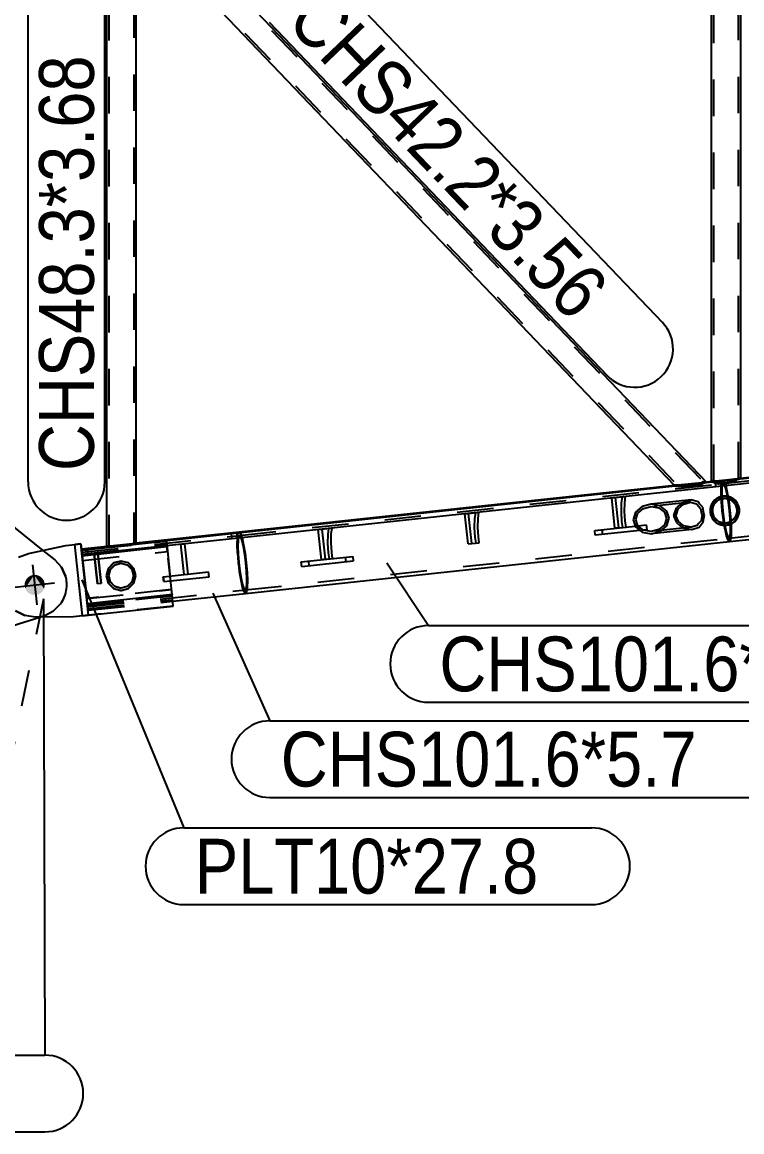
# Model space of a CAD drawing. Header units: millimetres. Extents: x 150000 to 150841, y 150000 to 150594.
# Drawn here: x 150072.7 to 150112.1, y 150230.1 to 150290.9 of the extents above; entities that cross this region are included whole.
import ezdxf

# ---------------------------------------------------------------- set-up
doc = ezdxf.new("R2010")
doc.units = ezdxf.units.MM
doc.linetypes.add('XKITLINE00', pattern=[0])
doc.linetypes.add('XKITLINE02', pattern=[4, 2, -2])
doc.styles.add('ARIAL', font='arial.ttf')

msp = doc.modelspace()

# ---------------------------------------------------------------- linework, layer by layer
at = {"color": 2, "linetype": 'XKITLINE00'}
for p, q in [((150498.359, 150307.387), (150110.636, 150265.746)), ((150498.388, 150307.121), (150110.665, 150265.481)), ((150112.028, 150265.961), (150112.028, 150299.614)), ((150110.418, 150265.771), (150110.418, 150299.47)), ((150077.288, 150295.927), (150077.288, 150262.242)), ((150078.898, 150262.415), (150078.898, 150296.085)), ((150079.187, 150296.099), (150108.383, 150265.57)), ((150080.934, 150296.286), (150110.129, 150265.758)), ((150111.403, 150262.478), (150302.159, 150282.965)), ((150112.009, 150265.95), (150137.104, 150268.645)), ((150110.636, 150265.746), (150084.135, 150262.9)), ((150110.665, 150265.481), (150084.164, 150262.635)), ((150084.545, 150263.007), (150108.4, 150265.562)), ((150108.383, 150265.57), (150108.49, 150265.52)), ((150108.49, 150265.52), (150108.527, 150265.519)), ((150109.873, 150265.664), (150109.992, 150265.694)), ((150109.992, 150265.694), (150110.103, 150265.762)), ((150110.069, 150265.741), (150110.418, 150265.779)), ((150110.103, 150265.762), (150110.129, 150265.758)), ((150110.127, 150265.747), (150110.129, 150265.758)), ((150110.418, 150265.771), (150110.514, 150265.733)), ((150110.665, 150265.481), (150110.636, 150265.746)), ((150110.665, 150265.481), (150110.636, 150265.746)), ((150110.948, 150265.134), (150110.954, 150265.511)), ((150110.954, 150265.511), (150110.954, 150265.512)), ((150111.833, 150265.874), (150111.911, 150265.893)), ((150111.911, 150265.893), (150112.028, 150265.961)), ((150104.956, 150264.868), (150105.149, 150264.888)), ((150105.134, 150263.21), (150104.956, 150264.868)), ((150105.149, 150264.888), (150105.327, 150263.231)), ((150105.669, 150264.601), (150105.719, 150264.95)), ((150110.948, 150265.163), (150110.951, 150265.334)), ((150110.949, 150265.147), (150110.948, 150265.163)), ((150110.958, 150264.922), (150110.948, 150265.134)), ((150070.949, 150264.278), (150073.799, 150261.995)), ((150105.658, 150264.129), (150105.669, 150264.601)), ((150106.618, 150264.395), (150106.255, 150264.086)), ((150106.387, 150264.029), (150106.694, 150264.291)), ((150107.114, 150264.522), (150106.618, 150264.395)), ((150106.694, 150264.291), (150107.114, 150264.399)), ((150109.31, 150264.756), (150107.114, 150264.522)), ((150107.61, 150264.433), (150107.114, 150264.522)), ((150107.114, 150264.399), (150107.535, 150264.323)), ((150107.535, 150264.323), (150107.844, 150264.085)), ((150107.974, 150264.151), (150107.61, 150264.433)), ((150109.688, 150264.654), (150109.31, 150264.756)), ((150109.77, 150264.538), (150109.688, 150264.654)), ((150109.942, 150264.361), (150109.77, 150264.538)), ((150110.006, 150264.032), (150109.942, 150264.361)), ((150110.807, 150264.759), (150110.807, 150264.759)), ((150110.967, 150264.695), (150110.963, 150264.801)), ((150110.969, 150264.661), (150110.963, 150264.801)), ((150110.969, 150264.678), (150110.967, 150264.695)), ((150110.991, 150264.418), (150110.969, 150264.661)), ((150111.011, 150264.176), (150110.991, 150264.418)), ((150111.489, 150264.759), (150111.489, 150264.759)), ((150096.918, 150264.004), (150097.111, 150264.025)), ((150097.096, 150262.347), (150096.918, 150264.004)), ((150097.289, 150262.368), (150097.111, 150264.025)), ((150097.62, 150263.268), (150097.631, 150263.741)), ((150097.631, 150263.741), (150097.68, 150264.086)), ((150105.692, 150263.606), (150105.658, 150264.129)), ((150106.255, 150264.086), (150106.123, 150263.678)), ((150106.123, 150263.678), (150106.257, 150263.279)), ((150106.275, 150263.683), (150106.387, 150264.029)), ((150106.388, 150263.346), (150106.275, 150263.683)), ((150107.844, 150264.085), (150107.957, 150263.747)), ((150107.957, 150263.747), (150107.845, 150263.401)), ((150108.108, 150263.753), (150107.974, 150264.151)), ((150107.976, 150263.345), (150108.108, 150263.753)), ((150109.97, 150263.558), (150110.036, 150263.959)), ((150110.036, 150263.959), (150110.006, 150264.032)), ((150111.013, 150264.158), (150111.011, 150264.176)), ((150111.015, 150264.14), (150111.013, 150264.158)), ((150111.046, 150263.898), (150111.015, 150264.14)), ((150111.076, 150263.655), (150111.046, 150263.898)), ((150111.079, 150263.638), (150111.076, 150263.655)), ((150088.88, 150263.141), (150089.073, 150263.162)), ((150089.058, 150261.484), (150088.88, 150263.141)), ((150089.073, 150263.162), (150089.251, 150261.505)), ((150089.592, 150262.88), (150089.641, 150263.223)), ((150097.653, 150262.745), (150097.62, 150263.268)), ((150104.025, 150263.091), (150106.241, 150263.329)), ((150104.053, 150262.826), (150104.025, 150263.091)), ((150106.503, 150263.089), (150104.053, 150262.826)), ((150105.327, 150263.231), (150105.134, 150263.21)), ((150105.738, 150263.275), (150105.692, 150263.606)), ((150106.257, 150263.279), (150106.621, 150262.998)), ((150106.697, 150263.107), (150106.388, 150263.346)), ((150106.464, 150263.085), (150106.461, 150263.122)), ((150107.117, 150263.032), (150106.697, 150263.107)), ((150107.538, 150263.139), (150107.117, 150263.032)), ((150109.345, 150263.147), (150107.118, 150262.909)), ((150107.118, 150262.909), (150107.614, 150263.036)), ((150107.845, 150263.401), (150107.538, 150263.139)), ((150107.614, 150263.036), (150107.976, 150263.345)), ((150109.345, 150263.147), (150109.74, 150263.263)), ((150109.74, 150263.263), (150109.908, 150263.49)), ((150109.908, 150263.49), (150109.97, 150263.558)), ((150110.746, 150263.471), (150110.745, 150263.471)), ((150111.081, 150263.621), (150111.079, 150263.638)), ((150111.102, 150263.498), (150111.081, 150263.621)), ((150111.155, 150263.183), (150111.124, 150263.37)), ((150111.161, 150263.154), (150111.124, 150263.37)), ((150111.155, 150263.183), (150111.158, 150263.17)), ((150111.247, 150262.787), (150111.161, 150263.154)), ((150111.551, 150263.471), (150111.55, 150263.471)), ((150084.135, 150262.9), (150076.243, 150262.052)), ((150084.164, 150262.635), (150076.271, 150261.787)), ((150078.903, 150262.402), (150084.541, 150263.007)), ((150084.164, 150262.635), (150084.135, 150262.9)), ((150084.164, 150262.635), (150084.135, 150262.9)), ((150084.446, 150262.324), (150084.454, 150262.666)), ((150084.45, 150262.506), (150084.453, 150262.666)), ((150084.495, 150262.938), (150084.545, 150263.007)), ((150084.515, 150262.966), (150084.541, 150263.007)), ((150084.541, 150263.007), (150084.543, 150263.005)), ((150084.898, 150259.64), (150111.399, 150262.478)), ((150089.582, 150262.407), (150089.592, 150262.88)), ((150097.7, 150262.412), (150097.653, 150262.745)), ((150106.621, 150262.998), (150107.118, 150262.909)), ((150111.201, 150262.984), (150111.241, 150262.808)), ((150111.241, 150262.808), (150111.244, 150262.799)), ((150111.33, 150262.554), (150111.247, 150262.787)), ((150111.286, 150262.679), (150111.325, 150262.565)), ((150111.325, 150262.565), (150111.327, 150262.562)), ((150111.403, 150262.478), (150111.33, 150262.554)), ((150111.364, 150262.519), (150111.399, 150262.478)), ((150111.399, 150262.478), (150111.401, 150262.481)), ((150072.466, 150261.626), (150073.007, 150261.829)), ((150073.007, 150261.829), (150075.053, 150262.257)), ((150075.053, 150262.257), (150075.55, 150262.31)), ((150075.881, 150262.346), (150075.55, 150262.31)), ((150075.969, 150258.412), (150075.55, 150262.31)), ((150076.3, 150258.448), (150075.881, 150262.346)), ((150075.91, 150262.08), (150077.319, 150262.232)), ((150075.919, 150261.998), (150076.245, 150262.033)), ((150076.271, 150261.787), (150076.243, 150262.052)), ((150076.606, 150261.823), (150076.804, 150261.844)), ((150076.783, 150260.166), (150076.606, 150261.823)), ((150076.606, 150261.823), (150076.606, 150261.823)), ((150076.804, 150261.844), (150076.982, 150260.187)), ((150076.81, 150261.796), (150080.59, 150262.202)), ((150077.288, 150262.242), (150077.293, 150262.246)), ((150077.288, 150262.242), (150077.314, 150262.231)), ((150077.293, 150262.246), (150077.387, 150262.194)), ((150077.387, 150262.194), (150077.502, 150262.187)), ((150078.688, 150262.315), (150078.781, 150262.339)), ((150078.781, 150262.339), (150078.898, 150262.415)), ((150078.873, 150262.399), (150078.903, 150262.402)), ((150080.589, 150262.218), (150080.585, 150262.25)), ((150080.59, 150262.202), (150080.589, 150262.218)), ((150081.351, 150262.333), (150081.55, 150262.354)), ((150081.529, 150260.675), (150081.351, 150262.333)), ((150081.351, 150262.333), (150081.351, 150262.333)), ((150081.55, 150262.354), (150081.728, 150260.697)), ((150084.465, 150261.857), (150084.446, 150262.324)), ((150084.447, 150262.295), (150084.447, 150262.307)), ((150084.456, 150262.089), (150084.447, 150262.295)), ((150084.467, 150261.838), (150084.465, 150261.857)), ((150084.468, 150261.823), (150084.467, 150261.838)), ((150084.487, 150261.597), (150084.468, 150261.823)), ((150089.615, 150261.884), (150089.582, 150262.407)), ((150089.662, 150261.549), (150089.615, 150261.884)), ((150097.096, 150262.347), (150097.7, 150262.412)), ((150075.95, 150261.703), (150076.611, 150261.774)), ((150077.669, 150261.304), (150077.374, 150261.01)), ((150078.071, 150261.412), (150077.669, 150261.304)), ((150077.73, 150261.198), (150078.071, 150261.29)), ((150077.749, 150261.198), (150078.08, 150261.287)), ((150078.09, 150261.412), (150078.071, 150261.412)), ((150078.474, 150261.304), (150078.071, 150261.412)), ((150078.071, 150261.29), (150078.412, 150261.198)), ((150078.081, 150261.41), (150078.09, 150261.412)), ((150078.493, 150261.305), (150078.09, 150261.412)), ((150078.768, 150261.01), (150078.474, 150261.304)), ((150078.599, 150261.198), (150078.493, 150261.305)), ((150084.509, 150261.337), (150084.487, 150261.597)), ((150084.512, 150261.318), (150084.509, 150261.337)), ((150084.513, 150261.301), (150084.512, 150261.318)), ((150084.542, 150261.077), (150084.513, 150261.301)), ((150087.948, 150261.365), (150090.771, 150261.668)), ((150087.977, 150261.1), (150087.948, 150261.365)), ((150090.8, 150261.403), (150087.977, 150261.1)), ((150089.251, 150261.505), (150089.058, 150261.484)), ((150090.36, 150261.624), (150090.388, 150261.359)), ((150090.771, 150261.668), (150090.8, 150261.403)), ((150077.374, 150261.01), (150077.266, 150260.607)), ((150077.266, 150260.607), (150077.374, 150260.205)), ((150077.389, 150260.607), (150077.48, 150260.948)), ((150077.48, 150260.266), (150077.389, 150260.607)), ((150077.407, 150260.607), (150077.499, 150260.949)), ((150077.425, 150260.54), (150077.407, 150260.607)), ((150077.48, 150260.948), (150077.73, 150261.198)), ((150077.499, 150260.949), (150077.646, 150261.096)), ((150077.646, 150261.096), (150077.749, 150261.198)), ((150078.412, 150261.198), (150078.662, 150260.948)), ((150078.787, 150261.01), (150078.599, 150261.198)), ((150078.662, 150260.948), (150078.754, 150260.607)), ((150078.754, 150260.607), (150078.662, 150260.266)), ((150078.876, 150260.607), (150078.768, 150261.01)), ((150078.768, 150260.205), (150078.876, 150260.607)), ((150078.871, 150260.696), (150078.787, 150261.01)), ((150078.787, 150260.205), (150078.895, 150260.607)), ((150078.895, 150260.607), (150078.871, 150260.696)), ((150080.385, 150260.553), (150082.871, 150260.82)), ((150081.529, 150260.675), (150081.728, 150260.697)), ((150081.529, 150260.675), (150081.529, 150260.675)), ((150081.728, 150260.697), (150081.728, 150260.697)), ((150082.899, 150260.554), (150082.871, 150260.82)), ((150084.574, 150260.816), (150084.542, 150261.077)), ((150084.654, 150260.345), (150084.574, 150260.816)), ((150084.579, 150260.782), (150084.577, 150260.799)), ((150084.579, 150260.782), (150084.614, 150260.581)), ((150076.982, 150260.187), (150076.783, 150260.166)), ((150076.982, 150260.187), (150076.982, 150260.187)), ((150077.374, 150260.205), (150077.669, 150259.91)), ((150077.499, 150260.266), (150077.425, 150260.54)), ((150077.73, 150260.016), (150077.48, 150260.266)), ((150077.724, 150260.041), (150077.499, 150260.266)), ((150077.749, 150260.016), (150077.724, 150260.041)), ((150078.071, 150259.925), (150077.73, 150260.016)), ((150077.749, 150260.016), (150078.081, 150259.928)), ((150078.412, 150260.016), (150078.071, 150259.925)), ((150078.662, 150260.266), (150078.412, 150260.016)), ((150078.474, 150259.91), (150078.768, 150260.205)), ((150078.493, 150259.91), (150078.731, 150260.149)), ((150078.731, 150260.149), (150078.787, 150260.205)), ((150080.385, 150260.553), (150080.385, 150260.553)), ((150080.414, 150260.287), (150080.385, 150260.553)), ((150080.414, 150260.287), (150082.899, 150260.554)), ((150080.414, 150260.287), (150080.414, 150260.287)), ((150084.739, 150259.969), (150084.654, 150260.345)), ((150084.659, 150260.316), (150084.657, 150260.331)), ((150084.659, 150260.316), (150084.697, 150260.156)), ((150076.231, 150259.09), (150080.871, 150259.588)), ((150077.669, 150259.91), (150078.071, 150259.802)), ((150078.071, 150259.802), (150078.474, 150259.91)), ((150078.09, 150259.802), (150078.071, 150259.802)), ((150078.081, 150259.805), (150078.09, 150259.802)), ((150078.09, 150259.802), (150078.493, 150259.91)), ((150080.871, 150259.588), (150080.873, 150259.572)), ((150080.94, 150258.946), (150080.873, 150259.572)), ((150080.912, 150259.211), (150084.902, 150259.64)), ((150084.824, 150259.726), (150084.739, 150259.969)), ((150084.745, 150259.948), (150084.743, 150259.96)), ((150084.745, 150259.948), (150084.783, 150259.845)), ((150084.898, 150259.64), (150084.824, 150259.726)), ((150084.829, 150259.715), (150084.826, 150259.723)), ((150084.829, 150259.715), (150084.862, 150259.681)), ((150076.3, 150258.448), (150080.94, 150258.946)), ((150068.965, 150256.861), (150073.626, 150258.344)), ((150072.296, 150258.69), (150072.81, 150258.426)), ((150073.381, 150258.342), (150072.81, 150258.426)), ((150075.471, 150258.359), (150073.381, 150258.342)), ((150075.969, 150258.412), (150075.471, 150258.359)), ((150076.3, 150258.448), (150075.969, 150258.412))]:
    msp.add_line(p, q, dxfattribs=at)
at = {"color": 7, "linetype": 'XKITLINE02'}
for p, q in [((150111.905, 150265.948), (150111.905, 150299.601)), ((150110.541, 150265.788), (150110.541, 150299.479)), ((150077.411, 150295.935), (150077.411, 150262.256)), ((150078.775, 150296.076), (150078.775, 150262.403)), ((150079.334, 150296.115), (150108.53, 150265.587)), ((150080.787, 150296.27), (150109.981, 150265.744)), ((150111.062, 150265.657), (150301.818, 150286.144)), ((150111.383, 150262.667), (150302.139, 150283.154)), ((150084.565, 150262.818), (150111.066, 150265.657)), ((150108.383, 150265.57), (150108.398, 150265.579)), ((150108.398, 150265.579), (150108.542, 150265.595)), ((150108.398, 150265.579), (150108.596, 150265.556)), ((150108.4, 150265.562), (150110.069, 150265.741)), ((150108.527, 150265.519), (150108.671, 150265.515)), ((150108.53, 150265.587), (150108.542, 150265.595)), ((150108.53, 150265.587), (150108.618, 150265.546)), ((150108.542, 150265.595), (150108.706, 150265.575)), ((150108.596, 150265.556), (150108.91, 150265.559)), ((150108.618, 150265.546), (150108.877, 150265.537)), ((150108.671, 150265.515), (150108.832, 150265.479)), ((150108.706, 150265.575), (150109.038, 150265.578)), ((150108.832, 150265.479), (150109.285, 150265.489)), ((150108.877, 150265.537), (150109.252, 150265.548)), ((150108.91, 150265.559), (150109.013, 150265.541)), ((150109.013, 150265.541), (150109.516, 150265.538)), ((150109.038, 150265.578), (150109.203, 150265.59)), ((150109.203, 150265.59), (150109.444, 150265.589)), ((150109.252, 150265.548), (150109.444, 150265.598)), ((150109.285, 150265.489), (150109.686, 150265.593)), ((150109.444, 150265.589), (150109.77, 150265.651)), ((150109.444, 150265.598), (150109.598, 150265.621)), ((150109.516, 150265.538), (150109.905, 150265.616)), ((150109.598, 150265.621), (150109.867, 150265.69)), ((150109.686, 150265.593), (150109.737, 150265.629)), ((150109.737, 150265.629), (150109.873, 150265.664)), ((150109.77, 150265.651), (150109.972, 150265.702)), ((150109.959, 150265.746), (150109.867, 150265.69)), ((150109.905, 150265.616), (150109.976, 150265.673)), ((150109.959, 150265.746), (150110.103, 150265.762)), ((150109.981, 150265.744), (150109.959, 150265.746)), ((150109.972, 150265.702), (150109.978, 150265.731)), ((150109.976, 150265.673), (150110.118, 150265.708)), ((150109.978, 150265.731), (150109.981, 150265.744)), ((150110.118, 150265.708), (150110.127, 150265.747)), ((150110.418, 150265.779), (150111.046, 150265.846)), ((150110.466, 150265.8), (150110.418, 150265.771)), ((150110.466, 150265.8), (150110.581, 150265.813)), ((150110.535, 150265.763), (150110.466, 150265.8)), ((150110.514, 150265.733), (150110.517, 150265.727)), ((150110.517, 150265.727), (150110.805, 150265.649)), ((150110.777, 150265.738), (150110.535, 150265.763)), ((150110.541, 150265.788), (150110.581, 150265.813)), ((150110.625, 150265.754), (150110.541, 150265.788)), ((150110.581, 150265.813), (150110.64, 150265.781)), ((150110.625, 150265.754), (150110.708, 150265.754)), ((150110.926, 150265.777), (150110.636, 150265.746)), ((150110.64, 150265.781), (150110.895, 150265.755)), ((150110.954, 150265.512), (150110.665, 150265.481)), ((150110.708, 150265.754), (150110.869, 150265.714)), ((150110.836, 150265.708), (150110.777, 150265.738)), ((150110.805, 150265.649), (150110.97, 150265.664)), ((150110.836, 150265.708), (150111.159, 150265.659)), ((150110.869, 150265.714), (150110.978, 150265.723)), ((150110.895, 150265.755), (150110.938, 150265.755)), ((150110.954, 150265.512), (150110.926, 150265.777)), ((150110.954, 150265.512), (150110.926, 150265.777)), ((150110.938, 150265.755), (150111.136, 150265.726)), ((150110.951, 150265.334), (150110.956, 150265.532)), ((150110.954, 150265.512), (150110.986, 150265.756)), ((150110.989, 150265.768), (150110.956, 150265.532)), ((150110.97, 150265.664), (150110.978, 150265.723)), ((150110.97, 150265.664), (150111.205, 150265.656)), ((150110.978, 150265.723), (150111.208, 150265.716)), ((150111.013, 150265.578), (150110.984, 150265.36)), ((150110.986, 150265.756), (150111.042, 150265.846)), ((150110.986, 150265.379), (150111.016, 150265.587)), ((150111.046, 150265.846), (150110.989, 150265.768)), ((150111.062, 150265.657), (150111.013, 150265.578)), ((150111.016, 150265.587), (150111.066, 150265.657)), ((150111.042, 150265.846), (150112.009, 150265.95)), ((150111.042, 150265.846), (150111.115, 150265.77)), ((150111.12, 150265.759), (150111.046, 150265.846)), ((150111.127, 150265.59), (150111.062, 150265.657)), ((150111.066, 150265.657), (150111.131, 150265.58)), ((150111.115, 150265.77), (150111.198, 150265.537)), ((150111.204, 150265.516), (150111.12, 150265.759)), ((150111.201, 150265.383), (150111.127, 150265.59)), ((150111.131, 150265.58), (150111.206, 150265.364)), ((150111.159, 150265.659), (150111.136, 150265.726)), ((150111.136, 150265.726), (150111.238, 150265.723)), ((150111.159, 150265.659), (150111.241, 150265.657)), ((150111.198, 150265.537), (150111.284, 150265.17)), ((150111.29, 150265.141), (150111.204, 150265.516)), ((150111.205, 150265.656), (150111.61, 150265.747)), ((150111.208, 150265.716), (150111.551, 150265.793)), ((150111.238, 150265.723), (150111.577, 150265.813)), ((150111.241, 150265.657), (150111.641, 150265.763)), ((150111.66, 150265.856), (150111.551, 150265.793)), ((150111.577, 150265.813), (150111.596, 150265.826)), ((150111.596, 150265.826), (150111.821, 150265.893)), ((150111.61, 150265.747), (150111.832, 150265.874)), ((150111.76, 150265.844), (150111.641, 150265.763)), ((150111.806, 150265.891), (150111.66, 150265.856)), ((150111.929, 150265.894), (150111.76, 150265.844)), ((150111.806, 150265.891), (150111.905, 150265.948)), ((150111.821, 150265.893), (150111.893, 150265.953)), ((150111.832, 150265.874), (150111.833, 150265.874)), ((150111.893, 150265.953), (150111.911, 150265.955)), ((150111.893, 150265.953), (150111.905, 150265.948)), ((150111.911, 150265.955), (150112.015, 150265.967)), ((150112.015, 150265.967), (150111.929, 150265.894)), ((150112.028, 150265.961), (150112.015, 150265.967)), ((150105.149, 150264.888), (150105.719, 150264.95)), ((150105.526, 150264.929), (150105.476, 150264.581)), ((150110.746, 150264.865), (150110.451, 150264.57)), ((150110.955, 150264.921), (150110.746, 150264.865)), ((150110.963, 150264.801), (150110.949, 150265.147)), ((150111.148, 150264.973), (150110.955, 150264.921)), ((150110.96, 150264.8), (150110.955, 150264.921)), ((150110.963, 150264.801), (150110.958, 150264.922)), ((150110.979, 150265.051), (150110.986, 150265.379)), ((150110.984, 150265.36), (150110.979, 150265.025)), ((150110.995, 150264.664), (150110.979, 150265.051)), ((150110.979, 150265.025), (150110.998, 150264.605)), ((150111.551, 150264.865), (150111.148, 150264.973)), ((150111.277, 150265.057), (150111.201, 150265.383)), ((150111.206, 150265.364), (150111.282, 150265.031)), ((150111.348, 150264.643), (150111.277, 150265.057)), ((150111.282, 150265.031), (150111.352, 150264.612)), ((150111.284, 150265.17), (150111.364, 150264.704)), ((150111.369, 150264.669), (150111.29, 150265.141)), ((150111.845, 150264.57), (150111.551, 150264.865)), ((150105.476, 150264.581), (150105.466, 150264.108)), ((150109.273, 150264.629), (150107.114, 150264.399)), ((150108.352, 150263.915), (150108.497, 150264.325)), ((150108.479, 150263.919), (150108.602, 150264.266)), ((150108.59, 150264.412), (150108.497, 150264.325)), ((150108.868, 150264.635), (150108.59, 150264.412)), ((150108.602, 150264.266), (150108.781, 150264.432)), ((150108.781, 150264.432), (150108.899, 150264.527)), ((150108.868, 150264.635), (150109.31, 150264.756)), ((150108.899, 150264.527), (150109.273, 150264.629)), ((150109.273, 150264.629), (150109.593, 150264.543)), ((150109.593, 150264.543), (150109.609, 150264.521)), ((150109.609, 150264.521), (150109.827, 150264.297)), ((150109.827, 150264.297), (150109.881, 150264.019)), ((150110.451, 150264.57), (150110.343, 150264.168)), ((150110.466, 150264.168), (150110.557, 150264.509)), ((150110.557, 150264.509), (150110.807, 150264.759)), ((150110.807, 150264.759), (150110.96, 150264.8)), ((150110.96, 150264.8), (150111.148, 150264.85)), ((150110.991, 150264.418), (150110.969, 150264.678)), ((150111.012, 150264.176), (150110.991, 150264.418)), ((150110.996, 150264.636), (150110.995, 150264.664)), ((150111.035, 150264.174), (150110.996, 150264.636)), ((150110.998, 150264.605), (150111.038, 150264.142)), ((150111.148, 150264.85), (150111.489, 150264.759)), ((150111.406, 150264.182), (150111.348, 150264.643)), ((150111.352, 150264.612), (150111.41, 150264.15)), ((150111.364, 150264.704), (150111.43, 150264.184)), ((150111.434, 150264.148), (150111.369, 150264.669)), ((150111.489, 150264.759), (150111.739, 150264.509)), ((150111.739, 150264.509), (150111.83, 150264.168)), ((150111.953, 150264.168), (150111.845, 150264.57)), ((150097.111, 150264.025), (150097.68, 150264.086)), ((150097.438, 150263.72), (150097.427, 150263.247)), ((150097.487, 150264.065), (150097.438, 150263.72)), ((150105.466, 150264.108), (150105.499, 150263.585)), ((150108.352, 150263.915), (150108.364, 150263.856)), ((150108.364, 150263.856), (150108.501, 150263.519)), ((150108.489, 150263.87), (150108.479, 150263.919)), ((150108.606, 150263.583), (150108.489, 150263.87)), ((150109.907, 150263.955), (150109.851, 150263.615)), ((150109.881, 150264.019), (150109.907, 150263.955)), ((150110.343, 150264.168), (150110.451, 150263.765)), ((150110.451, 150263.765), (150110.746, 150263.471)), ((150110.557, 150263.827), (150110.466, 150264.168)), ((150110.767, 150263.617), (150110.557, 150263.827)), ((150111.013, 150264.158), (150111.012, 150264.176)), ((150111.046, 150263.898), (150111.013, 150264.158)), ((150111.092, 150263.712), (150111.035, 150264.174)), ((150111.038, 150264.142), (150111.097, 150263.681)), ((150111.077, 150263.655), (150111.046, 150263.898)), ((150111.079, 150263.638), (150111.077, 150263.655)), ((150111.163, 150263.293), (150111.092, 150263.712)), ((150111.097, 150263.681), (150111.168, 150263.268)), ((150111.447, 150263.719), (150111.406, 150264.182)), ((150111.41, 150264.15), (150111.449, 150263.689)), ((150111.43, 150264.184), (150111.475, 150263.663)), ((150111.478, 150263.629), (150111.434, 150264.148)), ((150111.466, 150263.299), (150111.447, 150263.719)), ((150111.449, 150263.689), (150111.466, 150263.274)), ((150111.475, 150263.663), (150111.496, 150263.19)), ((150111.739, 150263.827), (150111.489, 150263.577)), ((150111.551, 150263.471), (150111.845, 150263.765)), ((150111.83, 150264.168), (150111.739, 150263.827)), ((150111.845, 150263.765), (150111.953, 150264.168)), ((150089.073, 150263.162), (150089.641, 150263.223)), ((150089.448, 150263.202), (150089.4, 150262.859)), ((150097.427, 150263.247), (150097.46, 150262.724)), ((150104.465, 150262.87), (150104.436, 150263.136)), ((150105.327, 150263.231), (150105.738, 150263.275)), ((150105.499, 150263.585), (150105.545, 150263.255)), ((150106.241, 150263.329), (150106.847, 150263.395)), ((150106.461, 150263.122), (150106.436, 150263.35)), ((150106.876, 150263.129), (150106.503, 150263.089)), ((150106.847, 150263.395), (150106.876, 150263.129)), ((150109.303, 150263.265), (150107.117, 150263.032)), ((150108.501, 150263.519), (150108.694, 150263.36)), ((150108.855, 150263.377), (150108.606, 150263.583)), ((150108.694, 150263.36), (150108.877, 150263.239)), ((150108.907, 150263.343), (150108.855, 150263.377)), ((150108.877, 150263.239), (150109.345, 150263.147)), ((150109.303, 150263.265), (150108.907, 150263.343)), ((150109.638, 150263.364), (150109.303, 150263.265)), ((150109.717, 150263.47), (150109.638, 150263.364)), ((150109.851, 150263.615), (150109.717, 150263.47)), ((150110.746, 150263.471), (150111.148, 150263.363)), ((150110.807, 150263.577), (150110.767, 150263.617)), ((150110.807, 150263.577), (150111.148, 150263.486)), ((150111.124, 150263.37), (150111.079, 150263.638)), ((150111.121, 150263.37), (150111.099, 150263.499)), ((150111.124, 150263.37), (150111.102, 150263.498)), ((150111.148, 150263.486), (150111.489, 150263.577)), ((150111.148, 150263.363), (150111.526, 150263.464)), ((150111.158, 150263.17), (150111.201, 150262.984)), ((150111.239, 150262.96), (150111.163, 150263.293)), ((150111.168, 150263.268), (150111.244, 150262.941)), ((150111.466, 150263.274), (150111.459, 150262.946)), ((150111.46, 150262.964), (150111.466, 150263.299)), ((150111.497, 150263.161), (150111.478, 150263.629)), ((150111.489, 150262.792), (150111.497, 150263.161)), ((150111.496, 150263.19), (150111.491, 150262.813)), ((150111.526, 150263.464), (150111.551, 150263.471)), ((150075.919, 150261.998), (150080.559, 150262.496)), ((150075.919, 150261.998), (150080.559, 150262.496)), ((150075.93, 150261.891), (150084.561, 150262.818)), ((150080.559, 150262.496), (150076.245, 150262.033)), ((150080.59, 150262.204), (150080.559, 150262.496)), ((150080.559, 150262.496), (150080.94, 150258.946)), ((150080.585, 150262.25), (150080.559, 150262.496)), ((150084.425, 150262.931), (150084.135, 150262.9)), ((150084.453, 150262.666), (150084.164, 150262.635)), ((150084.452, 150262.666), (150084.424, 150262.931)), ((150084.453, 150262.666), (150084.425, 150262.931)), ((150084.447, 150262.324), (150084.45, 150262.506)), ((150084.453, 150262.673), (150084.456, 150262.694)), ((150084.453, 150262.666), (150084.453, 150262.673)), ((150084.454, 150262.694), (150084.488, 150262.929)), ((150084.454, 150262.666), (150084.454, 150262.694)), ((150084.456, 150262.694), (150084.485, 150262.918)), ((150084.484, 150262.54), (150084.477, 150262.212)), ((150084.478, 150262.186), (150084.483, 150262.521)), ((150084.483, 150262.521), (150084.512, 150262.739)), ((150084.514, 150262.749), (150084.484, 150262.54)), ((150084.485, 150262.918), (150084.492, 150262.93)), ((150084.488, 150262.929), (150084.495, 150262.938)), ((150084.492, 150262.93), (150084.515, 150262.966)), ((150084.512, 150262.739), (150084.561, 150262.818)), ((150084.565, 150262.818), (150084.514, 150262.749)), ((150084.543, 150263.005), (150084.597, 150262.949)), ((150084.545, 150263.007), (150084.619, 150262.921)), ((150084.561, 150262.818), (150084.626, 150262.751)), ((150084.631, 150262.742), (150084.565, 150262.818)), ((150084.614, 150262.932), (150084.597, 150262.949)), ((150084.697, 150262.699), (150084.614, 150262.932)), ((150084.619, 150262.921), (150084.703, 150262.678)), ((150084.626, 150262.751), (150084.7, 150262.545)), ((150084.705, 150262.526), (150084.631, 150262.742)), ((150084.783, 150262.331), (150084.697, 150262.699)), ((150084.7, 150262.545), (150084.776, 150262.218)), ((150084.703, 150262.678), (150084.789, 150262.302)), ((150084.781, 150262.193), (150084.705, 150262.526)), ((150084.878, 150259.829), (150111.379, 150262.667)), ((150089.4, 150262.859), (150089.389, 150262.386)), ((150097.46, 150262.724), (150097.507, 150262.391)), ((150111.313, 150262.744), (150111.239, 150262.96)), ((150111.244, 150262.941), (150111.318, 150262.734)), ((150111.244, 150262.799), (150111.286, 150262.679)), ((150111.379, 150262.667), (150111.313, 150262.744)), ((150111.318, 150262.734), (150111.383, 150262.667)), ((150111.327, 150262.562), (150111.364, 150262.519)), ((150111.429, 150262.737), (150111.379, 150262.667)), ((150111.383, 150262.667), (150111.432, 150262.747)), ((150111.401, 150262.481), (150111.455, 150262.557)), ((150111.458, 150262.568), (150111.403, 150262.478)), ((150111.459, 150262.946), (150111.429, 150262.737)), ((150111.432, 150262.747), (150111.46, 150262.964)), ((150111.455, 150262.557), (150111.489, 150262.792)), ((150111.491, 150262.813), (150111.458, 150262.568)), ((150072.466, 150261.626), (150073.007, 150261.829)), ((150073.007, 150261.829), (150075.053, 150262.257)), ((150073.799, 150261.995), (150074.451, 150261.472)), ((150075.053, 150262.257), (150075.881, 150262.346)), ((150075.881, 150262.346), (150075.55, 150262.31)), ((150075.881, 150262.346), (150075.55, 150262.31)), ((150075.55, 150262.31), (150075.881, 150262.346)), ((150075.969, 150258.412), (150075.55, 150262.31)), ((150075.969, 150258.412), (150075.55, 150262.31)), ((150076.3, 150258.448), (150075.881, 150262.346)), ((150076.3, 150258.448), (150075.881, 150262.346)), ((150075.881, 150262.346), (150075.919, 150261.998)), ((150075.881, 150262.346), (150075.919, 150261.998)), ((150075.91, 150262.08), (150075.941, 150261.791)), ((150075.941, 150261.792), (150080.581, 150262.291)), ((150075.941, 150261.791), (150080.581, 150262.29)), ((150075.95, 150261.706), (150080.59, 150262.204)), ((150075.978, 150261.442), (150080.618, 150261.94)), ((150075.979, 150261.44), (150080.619, 150261.938)), ((150076.275, 150261.787), (150076.247, 150262.053)), ((150076.606, 150261.823), (150076.783, 150260.166)), ((150076.606, 150261.823), (150076.606, 150261.823)), ((150076.982, 150260.187), (150076.804, 150261.844)), ((150077.293, 150262.246), (150077.415, 150262.259)), ((150077.314, 150262.231), (150077.405, 150262.191)), ((150077.319, 150262.232), (150078.873, 150262.399)), ((150077.405, 150262.191), (150077.521, 150262.186)), ((150077.411, 150262.256), (150077.415, 150262.259)), ((150077.411, 150262.256), (150077.51, 150262.213)), ((150077.415, 150262.259), (150077.495, 150262.215)), ((150077.495, 150262.215), (150077.687, 150262.204)), ((150077.502, 150262.187), (150077.523, 150262.186)), ((150077.51, 150262.213), (150077.692, 150262.204)), ((150077.521, 150262.186), (150077.553, 150262.174)), ((150077.523, 150262.186), (150077.552, 150262.173)), ((150077.552, 150262.173), (150078.634, 150262.29)), ((150077.687, 150262.204), (150077.716, 150262.191)), ((150077.692, 150262.204), (150077.725, 150262.192)), ((150078.462, 150262.271), (150078.494, 150262.291)), ((150078.47, 150262.272), (150078.5, 150262.291)), ((150078.494, 150262.291), (150078.677, 150262.338)), ((150078.5, 150262.291), (150078.692, 150262.344)), ((150078.633, 150262.29), (150078.666, 150262.309)), ((150078.634, 150262.29), (150078.664, 150262.309)), ((150078.664, 150262.309), (150078.799, 150262.346)), ((150078.666, 150262.309), (150078.688, 150262.315)), ((150078.775, 150262.403), (150078.677, 150262.338)), ((150078.692, 150262.344), (150078.772, 150262.405)), ((150078.772, 150262.405), (150078.781, 150262.406)), ((150078.772, 150262.405), (150078.775, 150262.403)), ((150078.781, 150262.406), (150078.894, 150262.418)), ((150078.799, 150262.346), (150078.894, 150262.418)), ((150078.894, 150262.418), (150078.898, 150262.415)), ((150080.873, 150259.572), (150080.589, 150262.218)), ((150080.619, 150261.938), (150080.59, 150262.202)), ((150081.351, 150262.333), (150081.351, 150262.333)), ((150081.529, 150260.675), (150081.351, 150262.333)), ((150081.55, 150262.354), (150081.728, 150260.697)), ((150084.447, 150262.307), (150084.447, 150262.324)), ((150084.466, 150261.857), (150084.456, 150262.089)), ((150084.467, 150261.838), (150084.466, 150261.857)), ((150084.487, 150261.597), (150084.467, 150261.838)), ((150084.477, 150262.212), (150084.494, 150261.797)), ((150084.496, 150261.767), (150084.478, 150262.186)), ((150084.776, 150262.218), (150084.847, 150261.804)), ((150084.852, 150261.774), (150084.781, 150262.193)), ((150084.863, 150261.865), (150084.783, 150262.331)), ((150084.789, 150262.302), (150084.868, 150261.831)), ((150084.929, 150261.346), (150084.863, 150261.865)), ((150084.868, 150261.831), (150084.933, 150261.31)), ((150089.389, 150262.386), (150089.422, 150261.864)), ((150089.422, 150261.864), (150089.469, 150261.528)), ((150074.451, 150261.472), (150074.812, 150261.077)), ((150076.231, 150259.088), (150075.95, 150261.706)), ((150075.95, 150261.703), (150076.231, 150259.09)), ((150076.61, 150261.785), (150076.808, 150261.806)), ((150076.611, 150261.774), (150076.81, 150261.796)), ((150077.688, 150261.305), (150077.458, 150261.075)), ((150077.688, 150261.305), (150078.081, 150261.41)), ((150078.09, 150261.29), (150078.071, 150261.29)), ((150078.08, 150261.287), (150078.09, 150261.29)), ((150078.09, 150261.29), (150078.431, 150261.198)), ((150084.51, 150261.337), (150084.487, 150261.597)), ((150084.494, 150261.797), (150084.533, 150261.336)), ((150084.537, 150261.304), (150084.496, 150261.767)), ((150084.512, 150261.318), (150084.51, 150261.337)), ((150084.542, 150261.077), (150084.512, 150261.318)), ((150084.533, 150261.336), (150084.591, 150260.873)), ((150084.595, 150260.843), (150084.537, 150261.304)), ((150084.847, 150261.804), (150084.906, 150261.343)), ((150084.909, 150261.312), (150084.852, 150261.774)), ((150084.906, 150261.343), (150084.947, 150260.881)), ((150084.947, 150260.864), (150084.909, 150261.312)), ((150084.975, 150260.825), (150084.929, 150261.346)), ((150084.933, 150261.31), (150084.977, 150260.79)), ((150088.389, 150261.144), (150088.36, 150261.409)), ((150089.251, 150261.505), (150089.662, 150261.549)), ((150074.812, 150261.077), (150075.037, 150260.591)), ((150075.037, 150260.591), (150074.812, 150261.077)), ((150077.285, 150260.607), (150077.393, 150261.01)), ((150077.285, 150260.607), (150077.306, 150260.528)), ((150077.458, 150261.075), (150077.393, 150261.01)), ((150078.431, 150261.198), (150078.448, 150261.182)), ((150078.448, 150261.182), (150078.681, 150260.949)), ((150078.681, 150260.949), (150078.752, 150260.683)), ((150078.772, 150260.607), (150078.681, 150260.266)), ((150078.752, 150260.683), (150078.772, 150260.607)), ((150081.529, 150260.675), (150081.529, 150260.675)), ((150082.899, 150260.554), (150082.871, 150260.82)), ((150084.575, 150260.816), (150084.542, 150261.077)), ((150084.577, 150260.799), (150084.575, 150260.816)), ((150084.591, 150260.873), (150084.661, 150260.455)), ((150084.666, 150260.429), (150084.595, 150260.843)), ((150084.947, 150260.881), (150084.965, 150260.461)), ((150084.949, 150260.85), (150084.947, 150260.864)), ((150084.965, 150260.435), (150084.949, 150260.85)), ((150084.996, 150260.352), (150084.975, 150260.825)), ((150084.977, 150260.79), (150084.996, 150260.323)), ((150077.306, 150260.528), (150077.393, 150260.205)), ((150077.393, 150260.205), (150077.573, 150260.025)), ((150077.573, 150260.025), (150077.688, 150259.91)), ((150078.431, 150260.016), (150078.09, 150259.925)), ((150078.544, 150260.129), (150078.431, 150260.016)), ((150078.681, 150260.266), (150078.544, 150260.129)), ((150080.385, 150260.553), (150080.414, 150260.287)), ((150084.614, 150260.581), (150084.654, 150260.345)), ((150084.657, 150260.331), (150084.654, 150260.345)), ((150084.661, 150260.455), (150084.737, 150260.121)), ((150084.743, 150260.103), (150084.666, 150260.429)), ((150084.697, 150260.156), (150084.74, 150259.97)), ((150084.737, 150260.121), (150084.812, 150259.906)), ((150084.817, 150259.896), (150084.743, 150260.103)), ((150084.928, 150259.898), (150084.959, 150260.107)), ((150084.96, 150260.126), (150084.931, 150259.908)), ((150084.959, 150260.107), (150084.965, 150260.435)), ((150084.965, 150260.461), (150084.96, 150260.126)), ((150084.996, 150260.323), (150084.988, 150259.953)), ((150084.99, 150259.975), (150084.996, 150260.352)), ((150080.843, 150259.852), (150076.203, 150259.354)), ((150076.203, 150259.352), (150080.843, 150259.85)), ((150076.231, 150259.088), (150080.871, 150259.586)), ((150080.88, 150259.5), (150076.24, 150259.002)), ((150076.241, 150259.001), (150080.881, 150259.499)), ((150076.251, 150258.902), (150084.882, 150259.829)), ((150077.688, 150259.91), (150078.081, 150259.805)), ((150078.09, 150259.925), (150078.071, 150259.925)), ((150078.081, 150259.928), (150078.09, 150259.925)), ((150080.871, 150259.588), (150080.843, 150259.852)), ((150080.903, 150259.294), (150080.873, 150259.572)), ((150084.743, 150259.96), (150084.74, 150259.97)), ((150084.783, 150259.845), (150084.825, 150259.727)), ((150084.812, 150259.906), (150084.878, 150259.829)), ((150084.882, 150259.829), (150084.817, 150259.896)), ((150084.826, 150259.723), (150084.825, 150259.727)), ((150084.862, 150259.681), (150084.902, 150259.64)), ((150084.878, 150259.829), (150084.928, 150259.898)), ((150084.931, 150259.908), (150084.882, 150259.829)), ((150084.954, 150259.718), (150084.898, 150259.64)), ((150084.902, 150259.64), (150084.958, 150259.729)), ((150084.988, 150259.953), (150084.954, 150259.718)), ((150084.958, 150259.729), (150084.99, 150259.975)), ((150073.828, 150259.342), (150069.693, 150239.03)), ((150074.764, 150259.058), (150074.384, 150258.681)), ((150074.384, 150258.681), (150074.764, 150259.058)), ((150080.94, 150258.946), (150075.471, 150258.359)), ((150076.24, 150259.002), (150076.272, 150258.713)), ((150076.263, 150258.796), (150080.903, 150259.294)), ((150076.272, 150258.713), (150080.912, 150259.211)), ((150072.296, 150258.69), (150072.81, 150258.426)), ((150072.81, 150258.426), (150072.296, 150258.69)), ((150072.81, 150258.426), (150072.296, 150258.69)), ((150073.381, 150258.342), (150072.81, 150258.426)), ((150075.471, 150258.359), (150073.381, 150258.342)), ((150073.626, 150258.344), (150073.909, 150258.434)), ((150073.909, 150258.434), (150074.384, 150258.681)), ((150076.3, 150258.448), (150075.969, 150258.412)), ((150076.3, 150258.448), (150075.969, 150258.412)), ((150075.969, 150258.412), (150076.3, 150258.448))]:
    msp.add_line(p, q, dxfattribs=at)
at = {"color": 7, "linetype": 'XKITLINE00'}
for p, q in [((150089.225, 150293.838), (150107.733, 150274.486)), ((150072.988, 150265.742), (150072.988, 150292.52)), ((150077.188, 150265.742), (150077.188, 150292.52)), ((150086.19, 150290.935), (150104.698, 150271.583)), ((150092.64, 150261.318), (150094.918, 150257.874)), ((150075.925, 150260.379), (150081.518, 150246.791)), ((150083.101, 150259.66), (150086.226, 150252.657)), ((150073.828, 150259.342), (150073.909, 150234.339)), ((150094.918, 150257.874), (150121.696, 150257.874)), ((150094.918, 150253.674), (150121.696, 150253.674)), ((150086.226, 150252.657), (150113.004, 150252.657)), ((150086.226, 150248.457), (150113.004, 150248.457)), ((150081.518, 150246.791), (150103.85, 150246.791)), ((150081.518, 150242.591), (150103.85, 150242.591)), ((150049.352, 150234.339), (150073.909, 150234.339)), ((150049.352, 150230.139), (150073.909, 150230.139))]:
    msp.add_line(p, q, dxfattribs=at)
at = {"color": 3, "linetype": 'XKITLINE00'}
for p, q in [((150073.229, 150261.196), (150073.464, 150259.008)), ((150072.253, 150259.985), (150074.44, 150260.219))]:
    msp.add_line(p, q, dxfattribs=at)
at = {"color": 7, "linetype": 'XKITLINE00'}
for centre, start, end in [((150106.215, 150273.034), 223.7222, 43.7222), ((150075.088, 150265.742), 180, 0), ((150094.918, 150255.774), 90, 270), ((150086.226, 150250.557), 90, 270), ((150081.518, 150244.691), 90, 270), ((150103.85, 150244.691), 270, 90), ((150073.909, 150232.239), 270, 90)]:
    msp.add_arc(centre, 2.1, start, end, dxfattribs=at)
at = {"color": 2, "linetype": 'XKITLINE00'}
for radius, start, end in [(0.805, 30, 210), (0.805, 210, 30), (0.682, 150, 330), (0.682, 330, 150)]:
    msp.add_arc((150111.148, 150264.168), radius, start, end, dxfattribs=at)
at = {"color": 7, "linetype": 'XKITLINE02'}
msp.add_arc((150073.346, 150260.102), 1.76, 323.62995, 16.12995, dxfattribs=at)
msp.add_arc((150073.346, 150260.102), 1.76, 323.62995, 16.12995, dxfattribs=at)
at = {"color": 3, "linetype": 'Continuous'}
for points in [[(150073.315, 150260.651), (150072.797, 150260.124), (150072.796, 150260.097)], [(150073.315, 150260.651), (150072.796, 150260.097), (150072.797, 150260.07)], [(150073.315, 150260.651), (150072.799, 150260.151), (150072.797, 150260.124)], [(150073.315, 150260.651), (150072.797, 150260.07), (150072.8, 150260.043)], [(150073.315, 150260.651), (150072.802, 150260.178), (150072.799, 150260.151)], [(150073.315, 150260.651), (150072.8, 150260.043), (150072.803, 150260.017)], [(150073.315, 150260.651), (150072.806, 150260.205), (150072.802, 150260.178)], [(150073.315, 150260.651), (150072.803, 150260.017), (150072.808, 150259.99)], [(150073.315, 150260.651), (150072.812, 150260.231), (150072.806, 150260.205)], [(150073.315, 150260.651), (150072.808, 150259.99), (150072.814, 150259.964)], [(150073.315, 150260.651), (150072.819, 150260.257), (150072.812, 150260.231)], [(150073.315, 150260.651), (150072.814, 150259.964), (150072.822, 150259.938)], [(150073.315, 150260.651), (150072.827, 150260.283), (150072.819, 150260.257)], [(150073.315, 150260.651), (150072.822, 150259.938), (150072.83, 150259.912)], [(150073.315, 150260.651), (150072.836, 150260.308), (150072.827, 150260.283)], [(150073.315, 150260.651), (150072.83, 150259.912), (150072.84, 150259.887)], [(150073.315, 150260.651), (150072.847, 150260.333), (150072.836, 150260.308)], [(150073.315, 150260.651), (150072.84, 150259.887), (150072.851, 150259.862)], [(150073.315, 150260.651), (150072.859, 150260.357), (150072.847, 150260.333)], [(150073.315, 150260.651), (150072.851, 150259.862), (150072.864, 150259.838)], [(150073.315, 150260.651), (150072.872, 150260.381), (150072.859, 150260.357)], [(150073.315, 150260.651), (150072.864, 150259.838), (150072.877, 150259.815)], [(150073.315, 150260.651), (150072.886, 150260.404), (150072.872, 150260.381)], [(150073.315, 150260.651), (150072.877, 150259.815), (150072.892, 150259.792)], [(150073.315, 150260.651), (150072.902, 150260.426), (150072.886, 150260.404)], [(150073.315, 150260.651), (150072.892, 150259.792), (150072.908, 150259.771)], [(150073.315, 150260.651), (150072.918, 150260.447), (150072.902, 150260.426)], [(150073.315, 150260.651), (150072.908, 150259.771), (150072.924, 150259.749)], [(150073.315, 150260.651), (150072.936, 150260.468), (150072.918, 150260.447)], [(150073.315, 150260.651), (150072.924, 150259.749), (150072.942, 150259.729)], [(150073.315, 150260.651), (150072.954, 150260.487), (150072.936, 150260.468)], [(150073.315, 150260.651), (150072.942, 150259.729), (150072.961, 150259.71)], [(150073.315, 150260.651), (150072.974, 150260.506), (150072.954, 150260.487)], [(150073.315, 150260.651), (150072.961, 150259.71), (150072.981, 150259.691)], [(150073.315, 150260.651), (150072.994, 150260.524), (150072.974, 150260.506)], [(150073.315, 150260.651), (150072.981, 150259.691), (150073.001, 150259.674)], [(150073.315, 150260.651), (150073.015, 150260.541), (150072.994, 150260.524)], [(150073.315, 150260.651), (150073.001, 150259.674), (150073.023, 150259.657)], [(150073.315, 150260.651), (150073.037, 150260.557), (150073.015, 150260.541)], [(150073.315, 150260.651), (150073.023, 150259.657), (150073.045, 150259.642)], [(150073.315, 150260.651), (150073.06, 150260.571), (150073.037, 150260.557)], [(150073.315, 150260.651), (150073.045, 150259.642), (150073.068, 150259.628)], [(150073.315, 150260.651), (150073.083, 150260.585), (150073.06, 150260.571)], [(150073.315, 150260.651), (150073.068, 150259.628), (150073.091, 150259.615)], [(150073.315, 150260.651), (150073.107, 150260.597), (150073.083, 150260.585)], [(150073.315, 150260.651), (150073.091, 150259.615), (150073.116, 150259.603)], [(150073.315, 150260.651), (150073.132, 150260.608), (150073.107, 150260.597)], [(150073.315, 150260.651), (150073.116, 150259.603), (150073.14, 150259.592)], [(150073.315, 150260.651), (150073.157, 150260.618), (150073.132, 150260.608)], [(150073.315, 150260.651), (150073.14, 150259.592), (150073.166, 150259.583)], [(150073.315, 150260.651), (150073.182, 150260.627), (150073.157, 150260.618)], [(150073.315, 150260.651), (150073.166, 150259.583), (150073.191, 150259.574)], [(150073.315, 150260.651), (150073.208, 150260.634), (150073.182, 150260.627)], [(150073.315, 150260.651), (150073.191, 150259.574), (150073.218, 150259.567)], [(150073.315, 150260.651), (150073.234, 150260.64), (150073.208, 150260.634)], [(150073.315, 150260.651), (150073.218, 150259.567), (150073.244, 150259.562)], [(150073.315, 150260.651), (150073.261, 150260.645), (150073.234, 150260.64)], [(150073.315, 150260.651), (150073.244, 150259.562), (150073.271, 150259.557)], [(150073.315, 150260.651), (150073.288, 150260.649), (150073.261, 150260.645)], [(150073.315, 150260.651), (150073.271, 150259.557), (150073.297, 150259.554)], [(150073.315, 150260.651), (150073.297, 150259.554), (150073.324, 150259.552)], [(150073.315, 150260.651), (150073.396, 150260.65), (150073.369, 150260.652)], [(150073.315, 150260.651), (150073.369, 150260.652), (150073.342, 150260.652)], [(150073.315, 150260.651), (150073.324, 150259.552), (150073.351, 150259.552)], [(150073.315, 150260.651), (150073.351, 150259.552), (150073.378, 150259.553)], [(150073.315, 150260.651), (150073.378, 150259.553), (150073.405, 150259.555)], [(150073.315, 150260.651), (150073.405, 150259.555), (150073.432, 150259.559)], [(150073.315, 150260.651), (150073.432, 150259.559), (150073.459, 150259.564)], [(150073.315, 150260.651), (150073.459, 150259.564), (150073.485, 150259.57)], [(150073.315, 150260.651), (150073.485, 150259.57), (150073.511, 150259.577)], [(150073.315, 150260.651), (150073.511, 150259.577), (150073.536, 150259.586)], [(150073.315, 150260.651), (150073.536, 150259.586), (150073.561, 150259.596)], [(150073.315, 150260.651), (150073.561, 150259.596), (150073.586, 150259.607)], [(150073.315, 150260.651), (150073.586, 150259.607), (150073.61, 150259.619)], [(150073.315, 150260.651), (150073.61, 150259.619), (150073.633, 150259.633)], [(150073.315, 150260.651), (150073.633, 150259.633), (150073.656, 150259.647)], [(150073.315, 150260.651), (150073.656, 150259.647), (150073.678, 150259.663)], [(150073.315, 150260.651), (150073.678, 150259.663), (150073.699, 150259.68)], [(150073.315, 150260.651), (150073.699, 150259.68), (150073.719, 150259.698)], [(150073.315, 150260.651), (150073.719, 150259.698), (150073.739, 150259.717)], [(150073.315, 150260.651), (150073.739, 150259.717), (150073.757, 150259.736)], [(150073.315, 150260.651), (150073.757, 150259.736), (150073.775, 150259.757)], [(150073.315, 150260.651), (150073.775, 150259.757), (150073.791, 150259.778)], [(150073.315, 150260.651), (150073.791, 150259.778), (150073.806, 150259.801)], [(150073.315, 150260.651), (150073.806, 150259.801), (150073.821, 150259.823)], [(150073.315, 150260.651), (150073.821, 150259.823), (150073.834, 150259.847)], [(150073.315, 150260.651), (150073.834, 150259.847), (150073.846, 150259.871)], [(150073.315, 150260.651), (150073.846, 150259.871), (150073.856, 150259.896)], [(150073.315, 150260.651), (150073.856, 150259.896), (150073.866, 150259.921)], [(150073.315, 150260.651), (150073.866, 150259.921), (150073.874, 150259.947)], [(150073.315, 150260.651), (150073.874, 150259.947), (150073.881, 150259.973)], [(150073.315, 150260.651), (150073.881, 150259.973), (150073.887, 150259.999)], [(150073.315, 150260.651), (150073.887, 150259.999), (150073.891, 150260.026)], [(150073.315, 150260.651), (150073.891, 150260.026), (150073.894, 150260.053)], [(150073.315, 150260.651), (150073.894, 150260.053), (150073.896, 150260.08)], [(150073.315, 150260.651), (150073.896, 150260.08), (150073.896, 150260.107)], [(150073.315, 150260.651), (150073.896, 150260.107), (150073.896, 150260.134)], [(150073.315, 150260.651), (150073.896, 150260.134), (150073.893, 150260.161)], [(150073.315, 150260.651), (150073.893, 150260.161), (150073.89, 150260.188)], [(150073.315, 150260.651), (150073.89, 150260.188), (150073.885, 150260.214)], [(150073.315, 150260.651), (150073.885, 150260.214), (150073.879, 150260.24)], [(150073.315, 150260.651), (150073.879, 150260.24), (150073.871, 150260.266)], [(150073.315, 150260.651), (150073.871, 150260.266), (150073.863, 150260.292)], [(150073.315, 150260.651), (150073.863, 150260.292), (150073.853, 150260.317)], [(150073.315, 150260.651), (150073.853, 150260.317), (150073.842, 150260.342)], [(150073.315, 150260.651), (150073.842, 150260.342), (150073.829, 150260.366)], [(150073.315, 150260.651), (150073.829, 150260.366), (150073.816, 150260.389)], [(150073.315, 150260.651), (150073.816, 150260.389), (150073.801, 150260.412)], [(150073.315, 150260.651), (150073.801, 150260.412), (150073.785, 150260.434)], [(150073.315, 150260.651), (150073.785, 150260.434), (150073.769, 150260.455)], [(150073.315, 150260.651), (150073.769, 150260.455), (150073.751, 150260.475)], [(150073.315, 150260.651), (150073.751, 150260.475), (150073.732, 150260.494)], [(150073.315, 150260.651), (150073.732, 150260.494), (150073.712, 150260.513)], [(150073.315, 150260.651), (150073.712, 150260.513), (150073.692, 150260.53)], [(150073.315, 150260.651), (150073.692, 150260.53), (150073.67, 150260.547)], [(150073.315, 150260.651), (150073.67, 150260.547), (150073.648, 150260.562)], [(150073.315, 150260.651), (150073.648, 150260.562), (150073.625, 150260.576)], [(150073.315, 150260.651), (150073.625, 150260.576), (150073.601, 150260.589)], [(150073.315, 150260.651), (150073.601, 150260.589), (150073.577, 150260.601)], [(150073.315, 150260.651), (150073.577, 150260.601), (150073.552, 150260.612)], [(150073.315, 150260.651), (150073.552, 150260.612), (150073.527, 150260.621)], [(150073.315, 150260.651), (150073.527, 150260.621), (150073.501, 150260.63)], [(150073.315, 150260.651), (150073.501, 150260.63), (150073.475, 150260.637)], [(150073.315, 150260.651), (150073.475, 150260.637), (150073.449, 150260.642)], [(150073.315, 150260.651), (150073.449, 150260.642), (150073.422, 150260.647)], [(150073.315, 150260.651), (150073.422, 150260.647), (150073.396, 150260.65)]]:
    msp.add_solid(points, dxfattribs=at)

# ---------------------------------------------------------------- texts
at = {"color": 3, "style": 'ARIAL', "width": 0.85}
for s, rotation, p in [('CHS42.2*3.56', -46.2778, (150087.038, 150290.916)), ('CHS48.3*3.68', 90.00021, (150076.588, 150266.342))]:
    msp.add_text(s, height=3, rotation=rotation, dxfattribs=at).set_placement(p)
for s, p in [('CHS101.6*5.7', (150095.518, 150254.274)), ('CHS101.6*5.7', (150086.826, 150249.057)), ('PLT10*27.8', (150082.118, 150243.191))]:
    msp.add_text(s, height=3, dxfattribs=at).set_placement(p)

doc.saveas('drawing.dxf')
